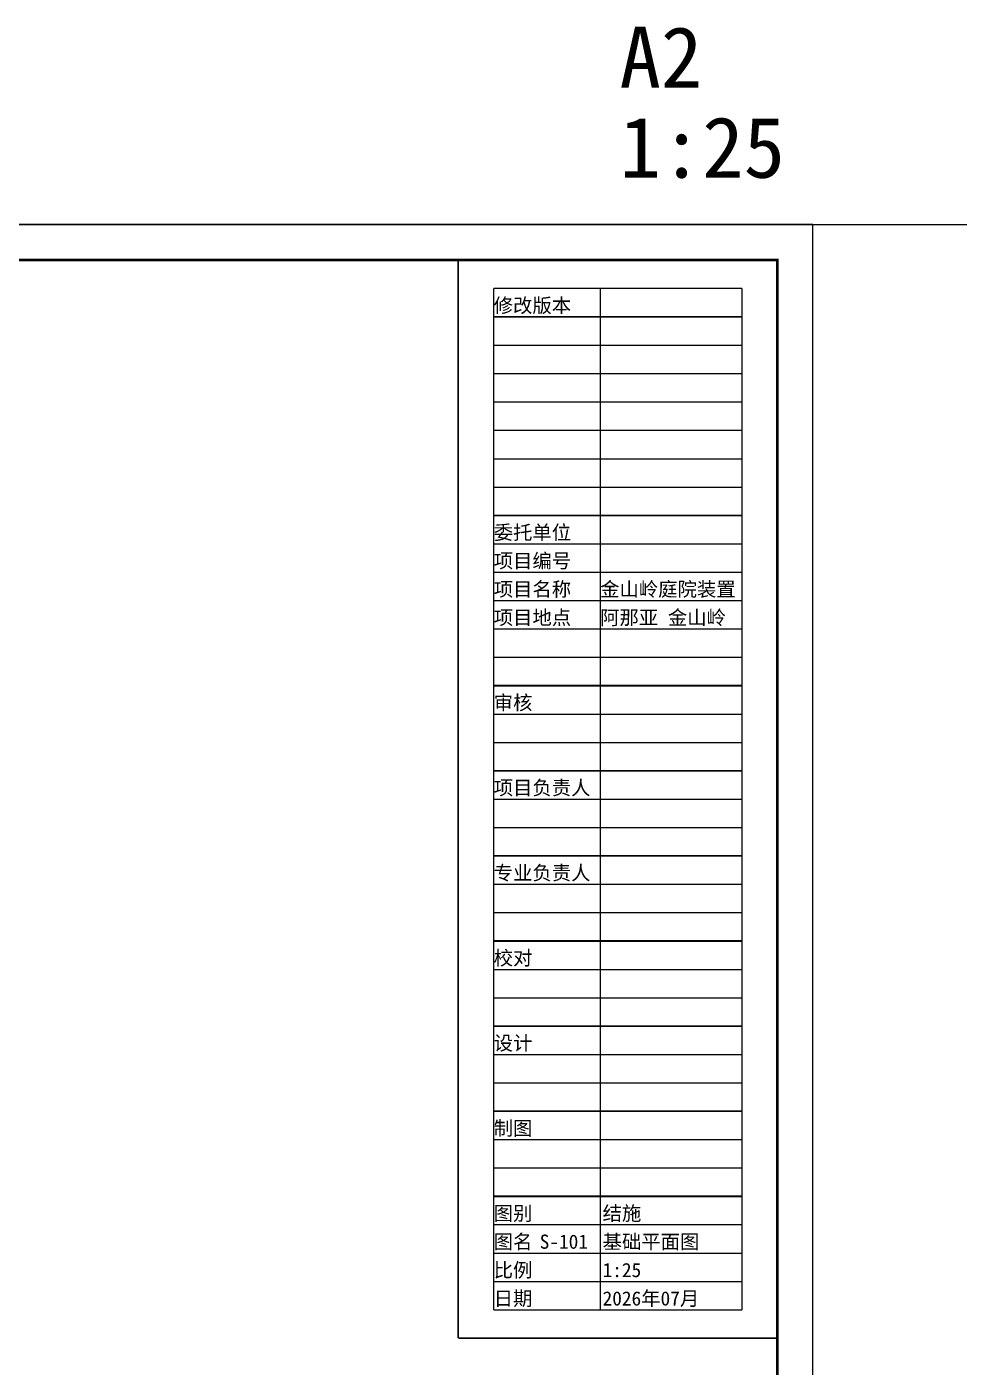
# Model space of a CAD drawing. Extents: x -40040 to 35635, y -182662 to -38118.
# Drawn here: x -2412 to 2234, y -93816 to -87134 of the extents above; entities that cross this region are included whole.
import ezdxf
from ezdxf.enums import TextEntityAlignment as Align

# ---------------------------------------------------------------- set-up
doc = ezdxf.new("R2010")
doc.units = 0
doc.header["$LTSCALE"] = 1000
doc.header["$MEASUREMENT"] = 0
for name, color, linetype in [('A-ANNO-DIMS', 6, 'Continuous'), ('A-ANNO-NOTE', 4, 'Continuous'), ('A-FURN-PATT-251', 251, 'Continuous')]:
    doc.layers.add(name, color=color, linetype=linetype)
doc.layers.add('A-ANNO-NPLT', color=250, linetype='Continuous', plot=False)
doc.styles.add('DIM_T3', font='ARIALN.TTF')
doc.styles.add('TBLK-A1$0$EN', font='')
doc.styles.get('TBLK-A1$0$EN').set_extended_font_data('SimSun')

# ---------------------------------------------------------------- blocks, each defined once
blk = doc.blocks.new('alsidufhasdf')
at = {"layer": 'A-ANNO-NOTE'}
blk.add_line((-71369.3, -56095.3), (-70145.8, -56095.3), dxfattribs=at)
at = {"layer": 'A-ANNO-NOTE', "const_width": 12.5, "flags": 128}
blk.add_lwpolyline([(-69970.8, -65800.3), (-69970.8, -51475.3), (-80015.8, -51475.3), (-80015.8, -65800.3)], close=True, dxfattribs=at)
at = {"layer": 'A-ANNO-NOTE', "const_width": 8.75, "flags": 128}
blk.add_lwpolyline([(-71544.3, -56795.3), (-71544.3, -51475.3)], dxfattribs=at)
at = {"layer": 'A-ANNO-NOTE', "const_width": 8.75}
for points in [[(-71369.3, -51755.3), (-70145.8, -51755.3)], [(-71369.3, -52735.3), (-70145.8, -52735.3)], [(-71369.3, -53575.3), (-70145.8, -53575.3)], [(-71369.3, -53995.3), (-70145.8, -53995.3)], [(-71369.3, -54415.3), (-70145.8, -54415.3)], [(-71369.3, -54835.3), (-70145.8, -54835.3)], [(-71369.3, -55255.3), (-70145.8, -55255.3)], [(-71369.3, -55675.3), (-70145.8, -55675.3)], [(-71369.3, -56095.3), (-70145.8, -56095.3)], [(-71544.3, -56795.3), (-69970.8, -56795.3)]]:
    blk.add_lwpolyline(points, dxfattribs=at)
at = {"layer": 'A-ANNO-NPLT'}
for p, q in [((-70145.8, -51615.3), (-71369.3, -51615.3)), ((-70844.3, -51615.3), (-70844.3, -56655.3)), ((-71369.3, -51755.3), (-70145.8, -51755.3)), ((-71369.3, -51895.3), (-70145.8, -51895.3)), ((-71369.3, -52035.3), (-70145.8, -52035.3)), ((-71369.3, -52175.3), (-70145.8, -52175.3)), ((-71369.3, -52315.3), (-70145.8, -52315.3)), ((-71369.3, -52455.3), (-70145.8, -52455.3)), ((-71369.3, -52595.3), (-70145.8, -52595.3)), ((-71369.3, -52735.3), (-70145.8, -52735.3)), ((-71369.3, -52875.3), (-70145.8, -52875.3)), ((-71369.3, -53015.3), (-70145.8, -53015.3)), ((-71369.3, -53155.3), (-70145.8, -53155.3)), ((-71369.3, -53295.3), (-70145.8, -53295.3)), ((-71369.3, -53435.3), (-70145.8, -53435.3)), ((-71369.3, -53575.3), (-70145.8, -53575.3)), ((-71369.3, -53715.3), (-70145.8, -53715.3)), ((-71369.3, -53855.3), (-70145.8, -53855.3)), ((-71369.3, -53995.3), (-70145.8, -53995.3)), ((-71369.3, -54135.3), (-70145.8, -54135.3)), ((-71369.3, -54275.3), (-70145.8, -54275.3)), ((-71369.3, -54415.3), (-70145.8, -54415.3)), ((-71369.3, -54555.3), (-70145.8, -54555.3)), ((-71369.3, -54695.3), (-70145.8, -54695.3)), ((-71369.3, -54835.3), (-70145.8, -54835.3)), ((-71369.3, -54975.3), (-70145.8, -54975.3)), ((-71369.3, -55115.3), (-70145.8, -55115.3)), ((-71369.3, -55255.3), (-70145.8, -55255.3)), ((-71369.3, -55395.3), (-70145.8, -55395.3)), ((-71369.3, -55535.3), (-70145.8, -55535.3)), ((-71369.3, -55815.3), (-70145.8, -55815.3)), ((-71369.3, -55955.3), (-70145.8, -55955.3)), ((-71369.3, -55955.3), (-70145.8, -55955.3)), ((-71369.3, -56095.3), (-70145.8, -56095.3)), ((-71369.3, -56095.3), (-70145.8, -56095.3)), ((-71369.3, -56235.3), (-70145.8, -56235.3)), ((-71369.3, -56235.3), (-70145.8, -56235.3)), ((-71369.3, -56235.3), (-70145.8, -56235.3)), ((-71369.3, -56375.3), (-70145.8, -56375.3)), ((-71369.3, -56375.3), (-70145.8, -56375.3)), ((-71369.3, -56515.3), (-70145.8, -56515.3)), ((-71369.3, -56515.3), (-70145.8, -56515.3)), ((-71369.3, -56655.3), (-70145.8, -56655.3)), ((-71369.3, -56655.3), (-70145.8, -56655.3))]:
    blk.add_line(p, q, dxfattribs=at)
blk.add_lwpolyline([(-69795.8, -66000.3), (-69795.8, -51300.3), (-80190.8, -51300.3), (-80190.8, -66000.3)], close=True, dxfattribs=at)
for points in [[(-71369.3, -56655.3), (-71369.3, -51615.3)], [(-70145.8, -51615.3), (-70145.8, -56655.3)], [(-70145.8, -56795.3), (-71369.3, -56795.3)]]:
    blk.add_lwpolyline(points, dxfattribs=at)
at = {"layer": 'A-ANNO-NOTE', "style": 'TBLK-A1$0$EN'}
for s, p in [('修改版本', (-71369.3, -51755.3)), ('委托单位', (-71369.3, -52875.3)), ('项目编号', (-71369.3, -53015.3)), ('项目名称', (-71369.3, -53155.3)), ('金山岭庭院装置', (-70844.3, -53155.3)), ('项目地点', (-71369.3, -53295.3)), ('阿那亚 金山岭', (-70844.3, -53295.3)), ('审核', (-71369.3, -53715.3)), ('项目负责人', (-71369.3, -54135.3)), ('专业负责人', (-71369.3, -54555.3)), ('校对', (-71369.3, -54975.3)), ('设计', (-71369.3, -55395.3)), ('制图', (-71369.3, -55815.3)), ('图别', (-71369.3, -56235.3)), ('图名', (-71369.3, -56375.3)), ('比例', (-71369.3, -56515.3)), ('1:25', (-70832.2, -56515.3)), ('2026年07月', (-70832.2, -56655.3)), ('日期', (-71369.3, -56655.3))]:
    blk.add_text(s, height=70, dxfattribs=at).set_placement(p, align=Align.BOTTOM_LEFT)
at = {"layer": 'A-ANNO-NOTE', "char_height": 300, "attachment_point": 1, "style": 'DIM_T3'}
for s, insert in [('{\\fSimSun|b0|i0|c134|p2;A2}', (-70748.7, -50324.1)), ('{\\fSimSun|b0|i0|c134|p2;1:25}', (-70748.7, -50769))]:
    blk.add_mtext_dynamic_manual_height_columns(s, width=5992.162, gutter_width=1500, heights=[0], dxfattribs=dict(at, insert=insert))

msp = doc.modelspace()

# ---------------------------------------------------------------- linework, layer by layer
at = {"layer": 'A-FURN-PATT-251'}
msp.add_line((-28997.1, -88120.4), (35635.1, -88120.4), dxfattribs=at)

# ---------------------------------------------------------------- block references
at = {"layer": 'A-ANNO-DIMS', "xscale": 1.010204081632657, "yscale": 1.010204081632657, "zscale": 1.010204081632657}
msp.add_blockref('alsidufhasdf', (72012, -36296.7), dxfattribs=at)

# ---------------------------------------------------------------- texts
at = {"layer": 'A-ANNO-NOTE', "style": 'TBLK-A1$0$EN'}
for s, p in [('结施', (457, -93105.8)), ('基础平面图', (457, -93247.2)), ('S-101', (143.7, -93247.2))]:
    msp.add_text(s, height=70.71, dxfattribs=at).set_placement(p, align=Align.BOTTOM_LEFT)

doc.saveas('drawing.dxf')
